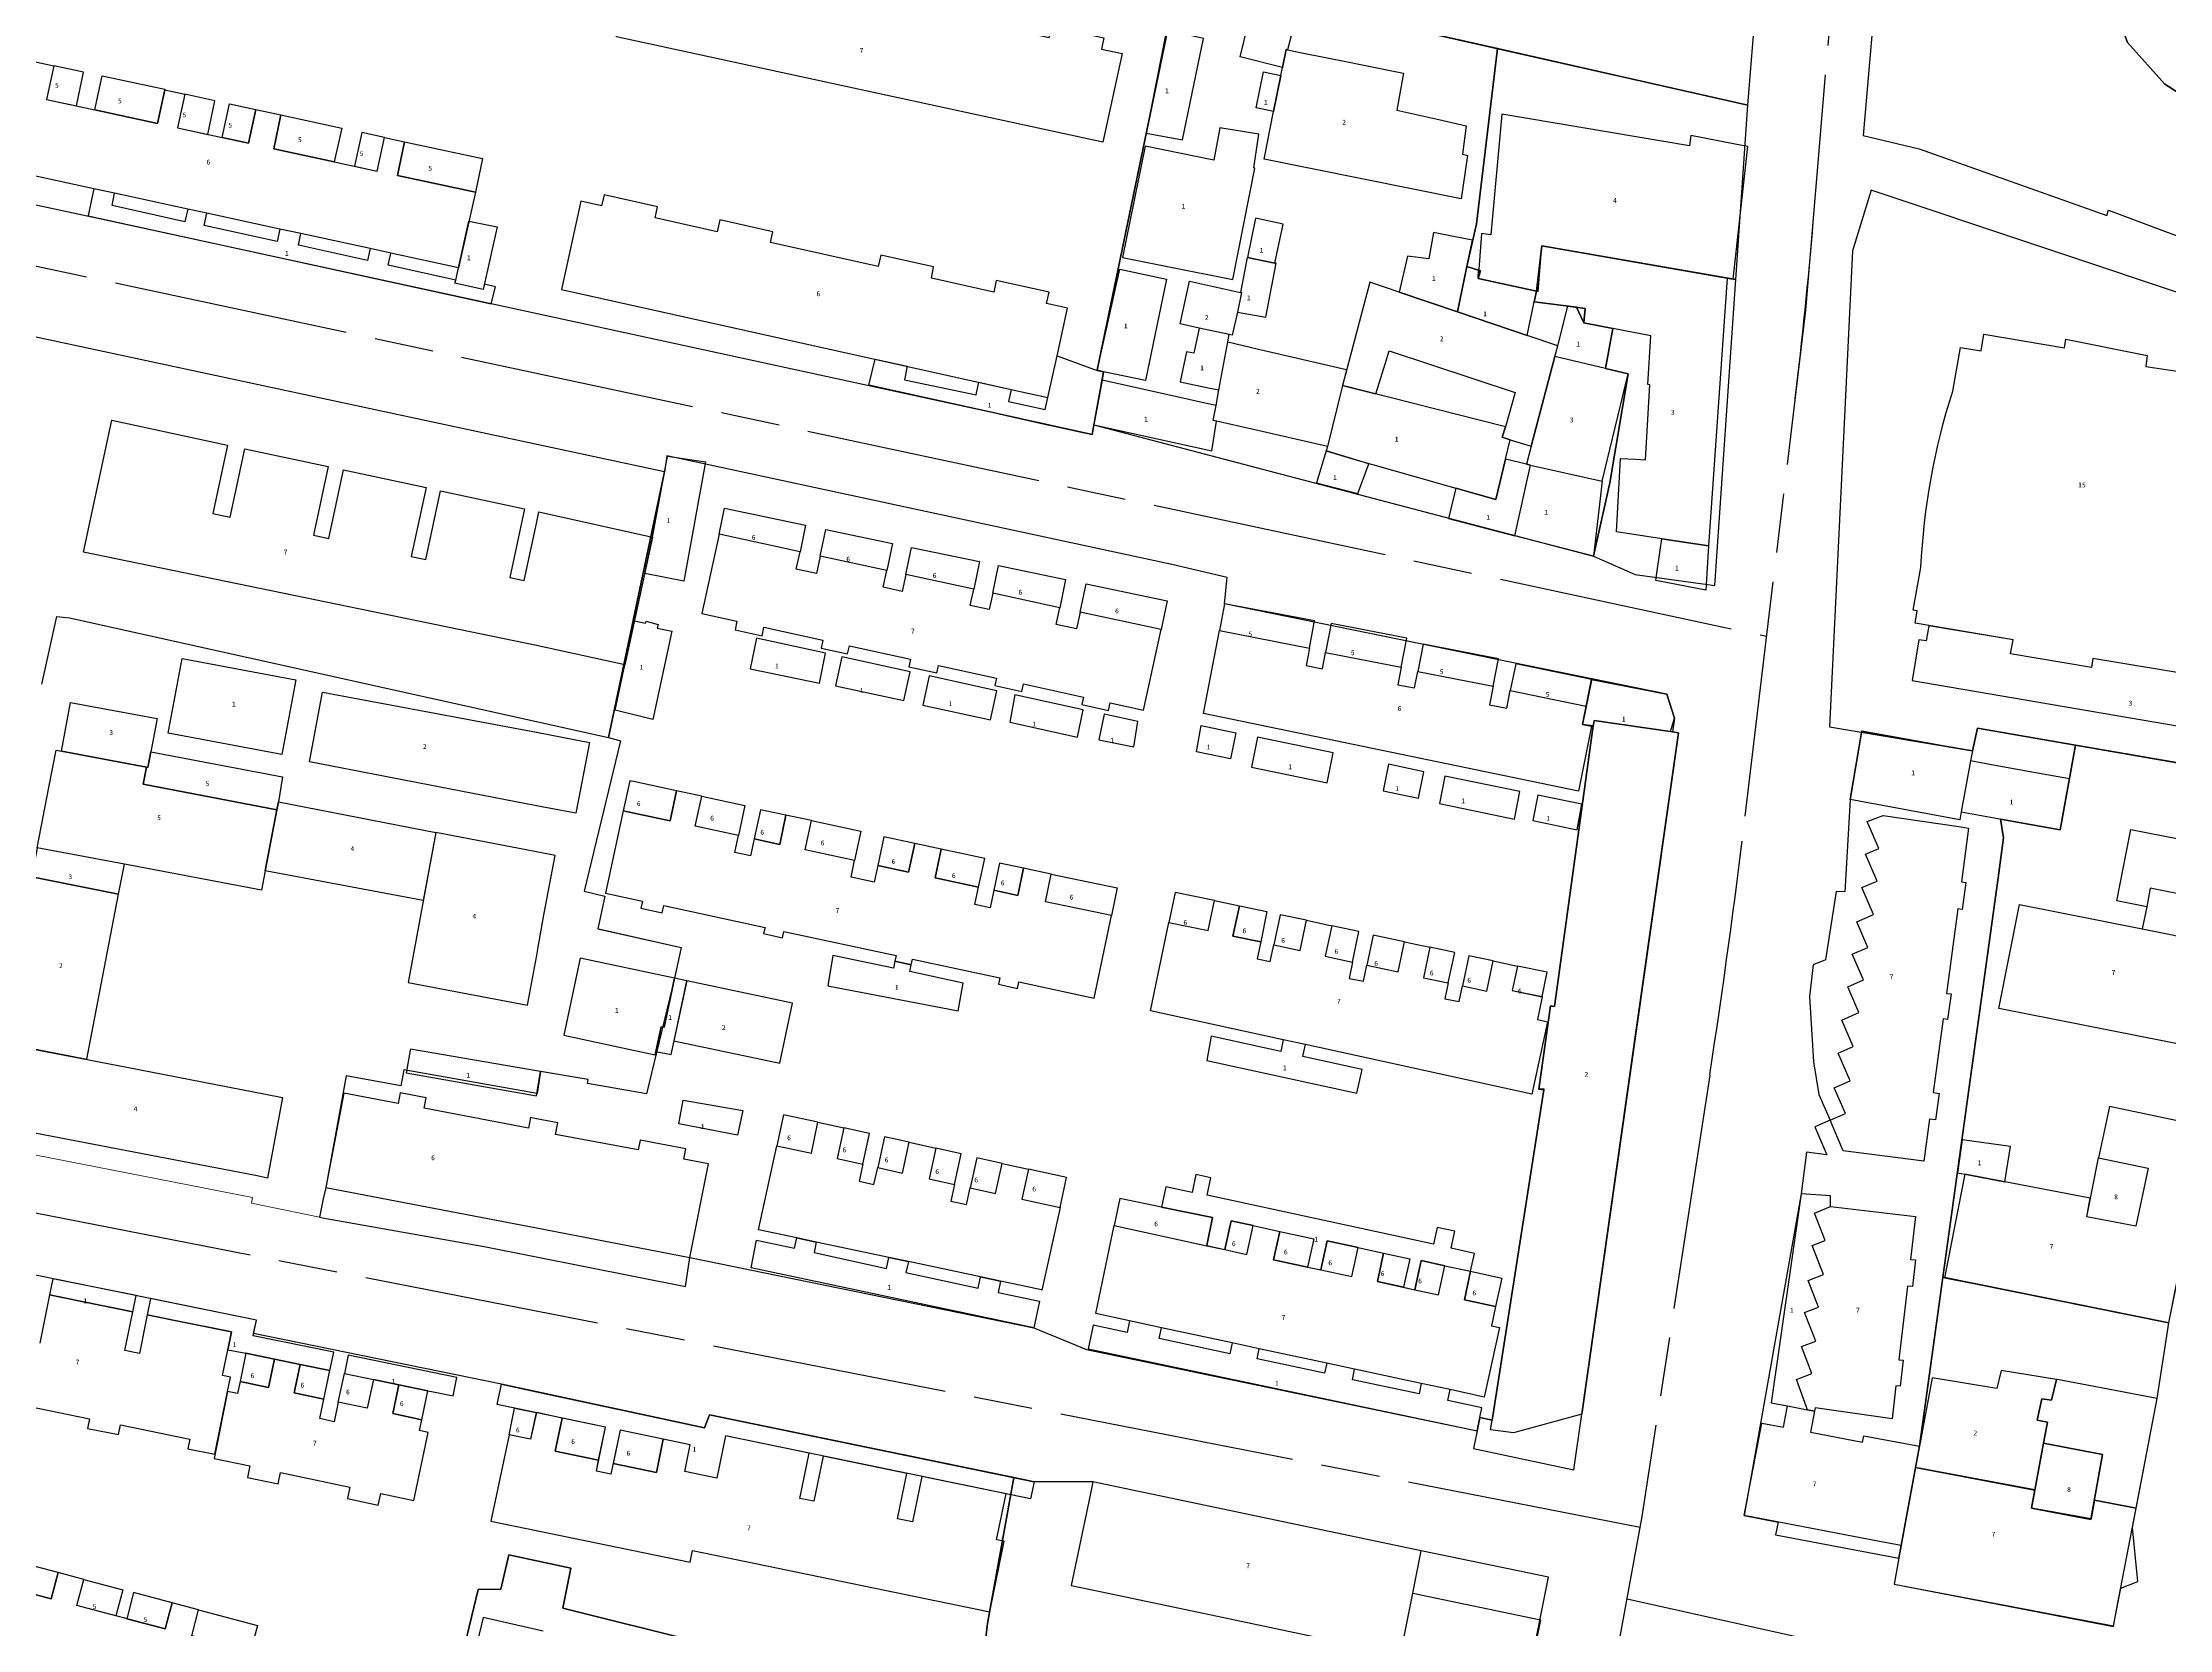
# Model space of a CAD drawing. Header units: millimetres. Extents: x 125232 to 134072, y 142885 to 152835.
# Drawn here: x 130449.8 to 130666, y 147262.3 to 147423.6 of the extents above; entities that cross this region are included whole.
import ezdxf

# ---------------------------------------------------------------- set-up
doc = ezdxf.new("R2010")
doc.units = ezdxf.units.MM
doc.linetypes.add('ACAD_ISO08W100', pattern=[36, 24, -3, 6, -3])
for name, color, linetype in [('buildings', 7, 'Continuous'), ('commerce', 10, 'Continuous'), ('commerce and residence', 32, 'Continuous'), ('green & plaza', 80, 'Continuous'), ('layers', 7, 'Continuous'), ('residence-bad', 41, 'Continuous'), ('water', 4, 'Continuous'), ('老城北中心线', 7, 'ACAD_ISO08W100')]:
    doc.layers.add(name, color=color, linetype=linetype)
doc.layers.add('government', color=221, linetype='Continuous', lineweight=0)
doc.styles.add('层数', font='', dxfattribs={"height": 2})
doc.styles.get('层数').set_extended_font_data('FangSong_GB2312')

msp = doc.modelspace()

# ---------------------------------------------------------------- linework, layer by layer
at = {"layer": 'buildings', "linetype": 'Continuous', "flags": 128}
for points in [[(130508.16, 147424.15), (130510.12, 147433.2), (130512.23, 147432.74), (130512.5, 147433.95), (130517.83, 147432.8), (130517.56, 147431.58), (130523.98, 147430.19), (130524.26, 147431.45), (130529.57, 147430.27), (130529.32, 147429.1), (130540.43, 147426.69), (130540.68, 147427.83), (130546.03, 147426.67), (130545.78, 147425.48), (130552.14, 147424.1), (130552.38, 147425.22), (130557.69, 147424.07), (130557.44, 147422.92), (130559.55, 147422.46), (130557.6, 147413.44)], [(130573.26, 147429.07), (130577.68, 147427.91), (130576.37, 147422.83), (130576.22, 147422.86), (130575.85, 147421.03), (130571.54, 147422.13)], [(130565.7, 147413.7), (130567.81, 147423.99), (130564.06, 147424.83), (130562.01, 147414.38)], [(130594.03, 147407.68), (130573.98, 147411.72), (130574.95, 147416.57), (130575.69, 147420.24), (130575.85, 147421.03), (130576.22, 147422.86), (130576.37, 147422.83), (130577.81, 147422.54), (130582.3, 147421.64), (130583.95, 147421.31), (130588.14, 147420.46), (130587.47, 147416.72), (130591.74, 147415.75), (130594.54, 147415.11), (130594.15, 147412.24), (130594.67, 147412.11)], [(130450.95, 147421.21), (130450.21, 147417.79), (130453.25, 147417.14), (130453.98, 147420.56)], [(130462.23, 147418.83), (130462.22, 147418.78), (130461.48, 147415.36), (130455.1, 147416.74), (130455.85, 147420.21)], [(130573.91, 147420.6), (130575.69, 147420.24), (130574.95, 147416.57), (130573.17, 147416.93)], [(130464.27, 147418.33), (130463.53, 147414.91), (130466.59, 147414.25), (130467.32, 147417.67)], [(130468.79, 147417.35), (130471.48, 147416.77), (130470.74, 147413.35), (130468.06, 147413.93)], [(130474.04, 147416.22), (130480.21, 147414.88), (130479.45, 147411.46), (130473.3, 147412.79)], [(130483.82, 147410.52), (130484.56, 147413.94), (130482.26, 147414.44), (130481.51, 147411.02)], [(130570.79, 147399.5), (130573.06, 147410.81), (130572.95, 147410.83), (130573.45, 147414.27), (130569.47, 147414.9), (130568.88, 147411.63), (130561.88, 147413.04), (130559.6, 147401.73), (130564.32, 147400.79)], [(130598.14, 147416.29), (130597.05, 147404.05), (130596.1, 147404.17), (130595.74, 147399.6), (130601.68, 147398.3), (130601.84, 147398.27), (130602.22, 147402.91), (130621.06, 147399.63), (130621.68, 147399.52), (130623.17, 147413), (130622.06, 147413.21), (130617.36, 147414.12), (130617.22, 147413.08)], [(130486.61, 147413.5), (130494.54, 147411.78), (130493.8, 147408.36), (130485.87, 147410.08)], [(130454.76, 147407.44), (130454.43, 147405.95), (130495.41, 147397.03), (130495.84, 147398.74), (130494.74, 147399.01), (130494.61, 147398.47), (130491.73, 147399.12), (130491.8, 147399.43), (130484.94, 147400.95), (130485.21, 147402.18), (130483.1, 147402.64), (130482.84, 147401.43), (130475.82, 147402.99), (130476.07, 147404.16), (130473.94, 147404.62), (130473.66, 147403.35), (130466.24, 147404.99), (130466.5, 147406.23), (130464.57, 147406.65), (130464.28, 147405.37), (130456.89, 147407.01), (130457.12, 147408.26), (130455.01, 147408.72)], [(130512.32, 147406.89), (130506.89, 147408.1), (130506.64, 147406.99), (130504.54, 147407.45), (130502.55, 147398.48), (130548.26, 147388.32), (130552.01, 147387.49), (130552.94, 147391.72), (130554.01, 147396.58), (130551.88, 147397.05), (130552.13, 147398.19), (130546.76, 147399.38), (130546.5, 147398.21), (130540.18, 147399.63), (130540.39, 147400.77), (130535.01, 147401.96), (130534.75, 147400.81), (130523.8, 147403.24), (130524.05, 147404.35), (130518.67, 147405.55), (130518.4, 147404.35), (130512.07, 147405.76)], [(130572.3, 147401.72), (130575.09, 147401.17), (130575.91, 147405.13), (130573.11, 147405.72)], [(130493.15, 147405.41), (130496.02, 147404.86), (130494.61, 147398.47), (130491.73, 147399.12), (130491.8, 147399.43), (130492.08, 147400.69), (130493.15, 147405.41)], [(130591.22, 147404.27), (130591.15, 147403.91), (130590.73, 147401.59), (130588.57, 147401.87), (130587.72, 147398.22), (130593.63, 147396.21), (130594.6, 147400.8), (130595.17, 147403.49), (130593.25, 147403.87)], [(130574.16, 147395.65), (130575.2, 147401.15), (130575.09, 147401.17), (130572.27, 147401.72), (130571.59, 147398.18), (130571.7, 147398.16), (130571.27, 147396.18)], [(130619.15, 147372.41), (130614.42, 147373.14), (130609.82, 147373.84), (130610.21, 147381.31), (130611.75, 147381.22), (130612.75, 147381.17), (130613.19, 147388.8), (130613, 147388.81), (130613.31, 147393.77), (130609.43, 147394.52), (130606.49, 147395.08), (130606.64, 147396.56), (130604.88, 147396.78), (130601.45, 147397.22), (130601.68, 147398.3), (130601.84, 147398.27), (130602.22, 147402.91), (130621.06, 147399.63)], [(130559.32, 147400.54), (130564.07, 147399.51), (130561.92, 147389.22), (130557.66, 147390.11), (130557, 147390.25)], [(130571.7, 147398.16), (130571.27, 147396.18), (130570.75, 147393.83), (130570.44, 147393.9), (130567.39, 147394.56), (130565.44, 147394.99), (130566.39, 147399.32), (130571.59, 147398.18)], [(130603.84, 147392.76), (130600.72, 147393.81), (130593.63, 147396.21), (130587.71, 147398.21), (130584.73, 147399.22), (130581.96, 147388.71), (130585.35, 147387.87), (130586.32, 147391.01), (130586.71, 147392.25), (130599.51, 147388.01), (130598.51, 147384.53), (130598.2, 147383.46), (130599.01, 147383.21), (130601.13, 147382.55), (130603.55, 147391.65)], [(130595.79, 147400.45), (130594.6, 147400.8), (130593.63, 147396.21), (130600.72, 147393.81), (130601.45, 147397.22), (130601.68, 147398.3), (130595.74, 147399.6)], [(130603.55, 147391.65), (130603.84, 147392.76), (130604.88, 147396.78), (130606.64, 147396.56), (130606.49, 147395.08), (130609.43, 147394.52), (130608.69, 147390.44)], [(130567.39, 147394.56), (130566.83, 147392), (130566.11, 147392.15), (130565.45, 147389.08), (130568.48, 147388.46), (130569.4, 147388.27), (130570.3, 147393.14), (130570.44, 147393.9)], [(130581.96, 147388.71), (130580.42, 147382.51), (130573.05, 147384.2), (130569.13, 147385.1), (130568.82, 147385.17), (130569.1, 147386.68), (130569.4, 147388.27), (130570.3, 147393.14), (130573.42, 147392.41), (130582.35, 147390.33)], [(130557.51, 147389.25), (130556.68, 147384.72), (130556.49, 147383.74), (130533.8, 147388.75), (130534.43, 147391.39), (130537.71, 147390.67), (130537.42, 147389.28), (130544.72, 147387.76), (130544.98, 147389.05), (130548.26, 147388.32), (130547.99, 147387.1), (130551.74, 147386.27), (130552.01, 147387.49), (130552.94, 147391.72), (130557, 147390.25), (130557.66, 147390.11)], [(130608.37, 147379), (130610.99, 147389.9), (130608.69, 147390.44), (130603.55, 147391.65), (130601.13, 147382.55), (130600.65, 147380.72), (130601.06, 147380.62)], [(130556.68, 147384.72), (130568.66, 147382.06), (130569.13, 147385.1), (130568.82, 147385.17), (130569.1, 147386.68), (130568.13, 147386.89), (130565.11, 147387.56), (130557.51, 147389.25)], [(130556.68, 147384.72), (130568.66, 147382.06), (130569.13, 147385.1), (130568.82, 147385.17), (130569.1, 147386.68), (130568.13, 147386.89), (130565.11, 147387.56), (130557.51, 147389.25)], [(130581.96, 147388.71), (130580.42, 147382.51), (130580.29, 147382.06), (130582.97, 147381.26), (130589.3, 147379.45), (130593.48, 147378.28), (130597.54, 147377.14), (130598.53, 147381.23), (130599.01, 147383.21), (130598.2, 147383.46), (130598.51, 147384.53)], [(130678.21, 147388.51), (130670.96, 147389.58), (130670.75, 147388.14), (130673.81, 147387.6), (130669.05, 147359.16), (130658.25, 147360.98), (130658.09, 147360.06), (130649.88, 147361.44), (130650.12, 147362.87), (130641.55, 147364.3), (130641.3, 147362.75), (130640.54, 147362.87), (130639.87, 147358.73), (130672.16, 147353.19)], [(130453.95, 147371.78), (130456.83, 147385.19), (130468.6, 147382.66), (130467.1, 147375.7), (130468.86, 147375.33), (130470.35, 147382.29), (130478.84, 147380.47), (130477.34, 147373.49), (130478.9, 147373.16), (130480.39, 147380.14), (130488.79, 147378.34), (130487.29, 147371.34), (130488.76, 147371.03), (130490.26, 147378.02), (130498.81, 147376.18), (130497.32, 147369.21), (130498.76, 147368.9), (130500, 147374.7), (130500.25, 147375.88), (130511.81, 147373.29), (130509, 147360.31), (130500, 147362.28), (130453.95, 147371.78)], [(130584.62, 147380.77), (130582.97, 147381.26), (130580.29, 147382.06), (130579.3, 147378.83), (130583.53, 147377.75)], [(130511.81, 147373.29), (130513.32, 147381.55), (130517.21, 147380.95), (130514.99, 147368.82), (130511.02, 147369.61)], [(130599.47, 147373.44), (130601.06, 147380.62), (130600.65, 147380.72), (130598.53, 147381.23), (130597.54, 147377.14), (130593.48, 147378.28), (130592.73, 147375.18)], [(130599.47, 147373.44), (130601.06, 147380.62), (130608.37, 147379), (130607.47, 147371.36)], [(130518.57, 147373.6), (130519.13, 147376.25), (130527.38, 147374.52), (130526.81, 147371.82)], [(130516.83, 147365.53), (130520.39, 147364.75), (130520.2, 147363.88), (130522.95, 147363.27), (130523.13, 147364.15), (130529.13, 147362.84), (130528.95, 147362.03), (130531.65, 147361.44), (130531.83, 147362.25), (130538.03, 147360.89), (130537.87, 147360.13), (130540.71, 147359.51), (130540.87, 147360.27), (130546.77, 147358.98), (130546.6, 147358.22), (130549.34, 147357.62), (130549.51, 147358.38), (130555.62, 147357.04), (130555.46, 147356.29), (130558.17, 147355.69), (130558.34, 147356.45), (130561.74, 147355.71), (130563.51, 147363.91), (130555.28, 147365.69), (130554.9, 147363.98), (130552.84, 147364.43), (130553.21, 147366.13), (130546.4, 147367.6), (130546.04, 147365.93), (130544.1, 147366.35), (130544.46, 147368.02), (130537.57, 147369.5), (130537.19, 147367.78), (130535.26, 147368.2), (130535.63, 147369.92), (130528.87, 147371.38), (130528.49, 147369.62), (130526.43, 147370.06), (130526.81, 147371.82), (130518.57, 147373.6)], [(130528.87, 147371.38), (130529.44, 147374.09), (130536.2, 147372.67), (130535.63, 147369.92)], [(130619.15, 147372.41), (130618.89, 147367.91), (130613.82, 147368.88), (130613.86, 147369.18), (130614.26, 147371.97), (130614.42, 147373.14)], [(130537.57, 147369.5), (130538.14, 147372.26), (130545.05, 147370.81), (130544.46, 147368.02)], [(130546.4, 147367.6), (130546.99, 147370.41), (130553.81, 147368.98), (130553.21, 147366.13)], [(130555.28, 147365.69), (130555.88, 147368.54), (130564.12, 147366.82), (130563.51, 147363.91)], [(130508, 147355.7), (130509, 147360.31), (130509.98, 147364.79), (130511.1, 147364.55), (130511.15, 147364.75), (130512.38, 147364.43), (130512.3, 147364.06), (130513.79, 147363.76), (130511.84, 147354.75)], [(130569.46, 147363.8), (130578.6, 147362.03), (130579.12, 147364.79), (130569.95, 147366.52)], [(130580.24, 147361.58), (130587.93, 147360.08), (130588.5, 147363.02), (130580.81, 147364.51)], [(130522.38, 147363.03), (130521.75, 147359.93), (130528.8, 147358.45), (130529.4, 147361.5)], [(130605.95, 147347.47), (130567.82, 147355.39), (130569.46, 147363.8), (130578.6, 147362.03), (130578.25, 147360.25), (130579.92, 147359.92), (130580.24, 147361.58), (130587.93, 147360.08), (130587.59, 147358.3), (130589.28, 147357.97), (130589.6, 147359.64), (130597.26, 147358.16), (130596.9, 147356.27), (130598.66, 147355.93), (130599.01, 147357.7), (130606.72, 147356.11), (130606.34, 147354.26), (130607.27, 147354.08)], [(130589.6, 147359.64), (130597.26, 147358.16), (130597.8, 147360.93), (130590.14, 147362.41)], [(130463.99, 147360.95), (130475.55, 147358.79), (130474.13, 147351.21), (130462.57, 147353.37), (130463.99, 147360.95)], [(130538, 147359.62), (130531.05, 147361.14), (130530.41, 147358.2), (130537.36, 147356.68)], [(130599.01, 147357.7), (130606.72, 147356.11), (130607.27, 147358.84), (130599.57, 147360.43)], [(130539.29, 147356.22), (130546.18, 147354.74), (130546.82, 147357.69), (130539.94, 147359.2)], [(130607.27, 147358.84), (130614.93, 147357.35), (130615.71, 147354.89), (130615.5, 147353.5), (130607.53, 147354.65), (130607.45, 147354.05), (130607.27, 147354.08), (130606.34, 147354.26), (130606.72, 147356.11)], [(130451.72, 147351.55), (130452.64, 147356.5), (130461.45, 147354.85), (130460.81, 147351.47), (130460.52, 147349.89), (130460.36, 147349.92)], [(130500, 147346), (130476.93, 147350.47), (130478.25, 147357.53), (130500, 147353.46), (130505.4, 147352.44), (130504.03, 147345.24), (130500, 147346)], [(130548.66, 147357.26), (130548.13, 147354.49), (130555.01, 147352.97), (130555.59, 147355.76)], [(130557.74, 147355.31), (130557.17, 147352.68), (130560.74, 147351.99), (130561.14, 147354.56)], [(130567.11, 147351.48), (130567.59, 147354.16), (130571.12, 147353.42), (130570.57, 147350.76)], [(130607.53, 147354.65), (130615.5, 147353.5), (130616.1, 147353.41), (130606.28, 147284.13), (130599.33, 147282.24), (130597.01, 147282.56), (130597.17, 147283.54), (130599.41, 147297.8), (130600.36, 147303.86), (130600.7, 147306.02), (130602.45, 147317.17), (130601.91, 147317.2), (130603.11, 147325.63), (130603.52, 147325.6), (130607.45, 147354.05)], [(130449.25, 147341.73), (130450.43, 147347.86), (130451.17, 147351.66), (130451.72, 147351.55), (130460.36, 147349.92), (130460.03, 147348.2), (130473.62, 147345.58), (130472.44, 147339.37), (130472.07, 147337.41), (130458.12, 147340.05), (130449.25, 147341.73)], [(130581.02, 147351.38), (130573.32, 147352.97), (130572.69, 147349.92), (130580.38, 147348.33)], [(130633.55, 147346.62), (130634.74, 147353.62), (130645.99, 147351.57), (130645.8, 147350.55), (130644.86, 147345.37), (130644.72, 147344.58)], [(130460.81, 147351.47), (130474.21, 147348.92), (130473.78, 147346.41), (130473.63, 147345.58), (130460.03, 147348.2), (130460.36, 147349.92), (130460.52, 147349.89)], [(130590.24, 147349.45), (130586.64, 147350.21), (130586.08, 147347.52), (130589.68, 147346.77)], [(130655.86, 147348.72), (130652.62, 147349.31), (130648.31, 147350.09), (130645.8, 147350.55), (130644.86, 147345.37), (130654.91, 147343.54)], [(130507.04, 147337.11), (130510.78, 147336.31), (130510.63, 147335.59), (130512.79, 147335.12), (130512.95, 147335.84), (130523.25, 147333.63), (130523.11, 147333), (130525.03, 147332.58), (130525.17, 147333.21), (130536.58, 147330.76), (130536.46, 147330.18), (130538.12, 147329.83), (130538.24, 147330.4), (130547.12, 147328.49), (130546.98, 147327.85), (130548.93, 147327.43), (130549.06, 147328.08), (130556.71, 147326.43), (130558.46, 147334.84), (130551.77, 147336.23), (130552.35, 147339.05), (130549.53, 147339.64), (130548.96, 147336.88), (130546.51, 147337.4), (130546.13, 147335.63), (130544.58, 147335.97), (130544.96, 147337.73), (130540.54, 147338.68), (130541.16, 147341.58), (130538.47, 147342.15), (130537.85, 147339.26), (130534.72, 147339.93), (130534.36, 147338.22), (130531.99, 147338.73), (130532.35, 147340.44), (130527.34, 147341.51), (130527.97, 147344.48), (130525.38, 147345.03), (130524.74, 147342.07), (130522.14, 147342.62), (130521.78, 147340.92), (130520.18, 147341.26), (130520.55, 147342.97), (130516.16, 147343.91), (130516.81, 147346.97), (130514.25, 147347.52), (130513.59, 147344.46), (130508.83, 147345.48)], [(130508.83, 147345.48), (130513.59, 147344.46), (130514.25, 147347.52), (130510.05, 147348.42), (130509.49, 147348.54)], [(130592.36, 147349.01), (130591.81, 147346.23), (130599.45, 147344.63), (130599.97, 147347.44)], [(130473.78, 147346.41), (130489.78, 147343.27), (130488.49, 147336.37), (130472.44, 147339.37), (130473.63, 147345.58), (130473.78, 147346.41)], [(130520.55, 147342.97), (130516.16, 147343.91), (130516.81, 147346.97), (130521.2, 147346.03)], [(130522.14, 147342.62), (130524.74, 147342.07), (130525.38, 147345.03), (130522.78, 147345.59)], [(130601.8, 147347.06), (130601.29, 147344.5), (130605.8, 147343.56), (130606.28, 147346.14)], [(130486.98, 147328.02), (130499.1, 147325.74), (130500, 147330.62), (130500.18, 147331.62), (130500.81, 147335.07), (130501.9, 147340.94), (130500, 147341.31), (130489.79, 147343.28), (130489.78, 147343.27), (130486.98, 147328.02)], [(130532.35, 147340.44), (130527.34, 147341.51), (130527.97, 147344.48), (130532.99, 147343.4)], [(130644.5, 147335.52), (130643.35, 147326.92), (130643.82, 147326.86), (130643.47, 147324.27), (130643.01, 147324.34), (130642, 147316.84), (130642.6, 147316.76), (130642.23, 147314.07), (130641.64, 147314.15), (130641.07, 147309.88), (130632.87, 147310.91), (130631.52, 147314.02), (130633.08, 147314.7), (130631.94, 147317.32), (130633.55, 147318.02), (130632.33, 147320.85), (130633.87, 147321.52), (130632.71, 147324.21), (130634.46, 147324.97), (130633.32, 147327.59), (130634.92, 147328.29), (130633.78, 147330.92), (130635.36, 147331.6), (130634.23, 147334.21), (130635.94, 147334.95), (130634.76, 147337.67), (130636.3, 147338.34), (130635.12, 147341.07), (130636.49, 147341.66), (130635.31, 147344.39), (130636.92, 147344.99), (130644.61, 147343.87), (130645.6, 147343.72), (130644.87, 147338.27), (130645.33, 147338.21), (130644.96, 147335.46)], [(130662.11, 147343.59), (130675.26, 147341.02), (130673.14, 147330.09), (130673.54, 147329.98), (130673.79, 147324.8), (130672.18, 147324.62), (130671.32, 147320.9), (130648.67, 147325.4), (130650.77, 147335.96), (130663.26, 147333.47), (130669.81, 147332.17), (130670.63, 147336.31), (130664.08, 147337.61), (130663.71, 147335.72), (130660.67, 147336.32)], [(130449.26, 147341.72), (130448.72, 147338.76), (130457.53, 147337.02), (130458.12, 147340.05), (130449.26, 147341.72)], [(130534.72, 147339.93), (130537.85, 147339.26), (130538.47, 147342.15), (130535.34, 147342.82)], [(130540.54, 147338.68), (130544.96, 147337.73), (130545.58, 147340.63), (130541.16, 147341.58)], [(130454.29, 147320.22), (130457.53, 147337.02), (130448.72, 147338.76), (130445.41, 147321.97)], [(130546.51, 147337.4), (130548.96, 147336.88), (130549.53, 147339.64), (130547.08, 147340.15)], [(130558.46, 147334.84), (130551.77, 147336.23), (130552.35, 147339.05), (130559.04, 147337.66)], [(130564.31, 147334.13), (130568.29, 147333.3), (130568.93, 147336.36), (130564.96, 147337.19)], [(130669.81, 147332.17), (130670.63, 147336.31), (130664.08, 147337.61), (130663.71, 147335.72), (130663.26, 147333.47)], [(130601.21, 147316.68), (130578.19, 147321.71), (130575.94, 147322.21), (130562.45, 147325.15), (130564.31, 147334.13), (130568.29, 147333.3), (130568.93, 147336.36), (130571.47, 147335.82), (130570.82, 147332.75), (130573.64, 147332.16), (130573.28, 147330.45), (130574.61, 147330.17), (130574.97, 147331.85), (130577.64, 147331.28), (130578.28, 147334.35), (130580.86, 147333.8), (130580.2, 147330.69), (130582.97, 147330.11), (130582.62, 147328.45), (130584.08, 147328.15), (130584.42, 147329.78), (130587.61, 147329.1), (130588.25, 147332.16), (130590.83, 147331.61), (130590.18, 147328.51), (130592.71, 147327.98), (130592.37, 147326.38), (130593.81, 147326.08), (130594.14, 147327.68), (130596.62, 147327.16), (130597.26, 147330.22), (130599.74, 147329.7), (130599.22, 147327.21), (130602.27, 147326.57), (130601.78, 147324.25), (130602.78, 147324.04)], [(130573.64, 147332.16), (130570.82, 147332.75), (130571.47, 147335.82), (130574.28, 147335.23)], [(130574.97, 147331.85), (130577.64, 147331.28), (130578.28, 147334.35), (130575.61, 147334.91)], [(130580.86, 147333.8), (130580.2, 147330.69), (130582.97, 147330.11), (130583.62, 147333.22)], [(130584.42, 147329.78), (130587.61, 147329.1), (130588.25, 147332.16), (130585.06, 147332.83)], [(130514.04, 147328.47), (130504.46, 147330.5), (130502.8, 147322.66), (130507.35, 147321.7), (130512.07, 147320.69), (130512.14, 147321.03), (130512.69, 147323.53), (130512.98, 147323.48)], [(130536.46, 147330.18), (130536.31, 147329.49), (130530.13, 147330.77), (130529.63, 147327.69), (130542.88, 147325.14), (130543.38, 147327.97), (130537.97, 147329.13), (130538.12, 147329.83)], [(130590.83, 147331.61), (130590.18, 147328.51), (130592.71, 147327.98), (130593.36, 147331.08)], [(130594.14, 147327.68), (130596.62, 147327.16), (130597.26, 147330.22), (130594.79, 147330.74)], [(130515.29, 147328.2), (130514.04, 147328.47), (130512.98, 147323.48), (130512.69, 147323.53), (130512.14, 147321.03), (130513.72, 147320.7), (130514, 147322.1)], [(130524.75, 147319.82), (130526.05, 147325.92), (130515.29, 147328.2), (130513.99, 147322.1), (130524.74, 147319.82)], [(130599.74, 147329.7), (130599.22, 147327.21), (130602.26, 147326.6), (130602.76, 147329.09)], [(130446.41, 147321.73), (130458.37, 147319.41), (130473.87, 147316.41), (130474.19, 147316.35), (130472.66, 147308.15), (130471.61, 147308.36), (130444.93, 147313.48), (130444.5, 147313.65), (130444.21, 147313.83), (130444.02, 147314.14), (130443.93, 147314.48), (130443.96, 147314.93), (130444.58, 147318.43), (130445.74, 147318.24), (130446.41, 147321.73)], [(130486.75, 147318.86), (130500, 147316.5), (130500.44, 147318.98), (130500, 147319.05), (130487.2, 147321.26), (130487.17, 147321.12), (130486.75, 147318.86)], [(130583.41, 147316.78), (130583.95, 147319.2), (130577.93, 147320.52), (130578.19, 147321.71), (130575.94, 147322.21), (130575.68, 147321.01), (130568.59, 147322.56), (130568.16, 147320.11)], [(130478.61, 147307.18), (130500, 147303.1), (130515.62, 147300.07), (130517.51, 147309.6), (130515, 147310.08), (130515.2, 147311.13), (130510.54, 147312.01), (130510.36, 147311.02), (130501.96, 147312.59), (130502.17, 147313.77), (130500, 147314.18), (130499.41, 147314.3), (130499.2, 147313.23), (130488.59, 147315.25), (130488.79, 147316.31), (130486.16, 147316.82), (130485.95, 147315.73), (130480.44, 147316.77), (130478.61, 147307.18)], [(130514.49, 147313.67), (130514.92, 147316.08), (130520.98, 147315.03), (130520.44, 147312.51)], [(130645.21, 147308.53), (130643.16, 147298.02), (130646.31, 147297.39), (130665.97, 147293.44), (130666.72, 147297.08), (130668.08, 147297.55), (130668.23, 147302.3), (130667.82, 147302.38), (130669.88, 147313.31), (130659.92, 147315.42), (130658.82, 147310.22), (130663.85, 147309.16), (130662.59, 147303.26), (130657.61, 147304.22), (130657.98, 147306.1), (130649.3, 147307.75)], [(130551.36, 147296.77), (130547.18, 147297.66), (130545.17, 147298.09), (130537.83, 147299.65), (130535.82, 147300.08), (130528.46, 147301.64), (130526.47, 147302.06), (130522.59, 147302.89), (130524.45, 147311.44), (130527.97, 147310.69), (130528.63, 147313.82), (130531.26, 147313.26), (130530.57, 147310.12), (130533.19, 147309.55), (130532.81, 147307.82), (130534.32, 147307.49), (130534.7, 147309.21), (130537.23, 147308.66), (130537.91, 147311.78), (130540.61, 147311.19), (130539.92, 147308.07), (130542.51, 147307.5), (130542.14, 147305.81), (130543.74, 147305.47), (130544.11, 147307.15), (130546.69, 147306.58), (130547.36, 147309.64), (130550.02, 147309.06), (130549.35, 147306), (130553.24, 147305.15), (130551.4, 147296.76)], [(130524.45, 147311.44), (130527.97, 147310.69), (130528.63, 147313.82), (130525.13, 147314.56)], [(130531.26, 147313.26), (130530.57, 147310.12), (130533.19, 147309.55), (130533.87, 147312.69)], [(130534.7, 147309.21), (130537.23, 147308.66), (130537.91, 147311.78), (130535.38, 147312.33)], [(130540.61, 147311.19), (130539.92, 147308.07), (130542.51, 147307.5), (130543.2, 147310.62)], [(130644.48, 147308.67), (130645.21, 147308.53), (130649.3, 147307.75), (130649.86, 147311.37), (130644.94, 147312.05)], [(130544.11, 147307.15), (130546.69, 147306.58), (130547.36, 147309.64), (130544.78, 147310.21)], [(130550.02, 147309.06), (130549.35, 147306), (130553.24, 147305.15), (130553.91, 147308.21)], [(130563.98, 147307.26), (130563.56, 147305.2), (130568.74, 147304.15), (130568.16, 147301.3), (130570, 147300.87), (130570.63, 147303.8), (130572.87, 147303.32), (130575.57, 147302.73), (130579.03, 147301.98), (130578.41, 147299.1), (130579.76, 147298.81), (130580.4, 147301.76), (130583.56, 147301.08), (130586.14, 147300.52), (130588.79, 147299.95), (130588.15, 147297.06), (130589.3, 147296.8), (130589.94, 147299.76), (130592.36, 147299.23), (130594.98, 147298.67), (130595.38, 147300.49), (130593.01, 147301.01), (130593.38, 147302.74), (130591.58, 147303.13), (130591.21, 147301.42), (130568.2, 147306.41), (130568.58, 147308.17), (130567.05, 147308.51), (130566.66, 147306.69)], [(130658.82, 147310.22), (130663.85, 147309.16), (130662.59, 147303.26), (130657.61, 147304.22)], [(130625.53, 147285.3), (130627.21, 147284.98), (130629.24, 147284.59), (130628.11, 147287.68), (130629.68, 147288.29), (130628.62, 147291.02), (130630.06, 147291.58), (130628.93, 147294.49), (130630.36, 147295.04), (130629.31, 147297.74), (130630.85, 147298.33), (130629.7, 147301.29), (130631.03, 147301.81), (130629.94, 147304.59), (130631.55, 147305.26), (130631.56, 147306.35), (130628.57, 147306.53)], [(130568.16, 147301.27), (130568.16, 147301.3), (130568.74, 147304.15), (130563.56, 147305.2), (130559.31, 147306.06), (130558.75, 147303.31)], [(130637.83, 147283.67), (130630, 147284.8), (130629.95, 147284.46), (130629.24, 147284.59), (130628.11, 147287.68), (130629.68, 147288.29), (130628.62, 147291.02), (130630.06, 147291.58), (130628.93, 147294.49), (130630.36, 147295.04), (130629.31, 147297.74), (130630.85, 147298.33), (130629.7, 147301.29), (130631.03, 147301.81), (130629.94, 147304.59), (130631.55, 147305.26), (130640.2, 147304.25), (130639.69, 147299.88), (130640.2, 147299.82), (130639.89, 147297.11), (130639.38, 147297.17), (130638.52, 147289.68), (130638.95, 147289.63), (130638.65, 147286.99), (130638.22, 147287.04)], [(130551.16, 147295.64), (130550.58, 147292.91), (130521.83, 147299.01), (130522.38, 147301.83), (130526.26, 147301.01), (130526.47, 147302.06), (130528.46, 147301.64), (130528.23, 147300.57), (130535.59, 147298.97), (130535.82, 147300.08), (130537.83, 147299.65), (130537.58, 147298.55), (130544.92, 147296.94), (130545.17, 147298.09), (130547.18, 147297.66), (130546.94, 147296.53)], [(130596.37, 147285.89), (130592.91, 147286.64), (130589.96, 147287.27), (130583.19, 147288.72), (130580.36, 147289.33), (130573.49, 147290.8), (130570.73, 147291.39), (130563.56, 147292.93), (130560.3, 147293.63), (130556.87, 147294.37), (130558.75, 147303.31), (130568.16, 147301.27), (130570, 147300.87), (130572.24, 147300.39), (130572.87, 147303.32), (130575.57, 147302.73), (130574.95, 147299.85), (130578.41, 147299.1), (130579.76, 147298.81), (130582.92, 147298.13), (130583.56, 147301.08), (130586.14, 147300.52), (130585.52, 147297.62), (130589.3, 147296.8), (130591.73, 147296.28), (130592.36, 147299.23), (130594.98, 147298.67), (130594.35, 147295.77), (130597.51, 147295.09), (130597.09, 147293.12), (130597.91, 147292.94)], [(130572.24, 147300.39), (130572.87, 147303.32), (130570.63, 147303.8), (130570, 147300.87)], [(130574.95, 147299.85), (130575.57, 147302.73), (130579.03, 147301.98), (130578.41, 147299.1)], [(130582.92, 147298.13), (130583.56, 147301.08), (130580.4, 147301.76), (130579.76, 147298.81)], [(130585.52, 147297.62), (130586.14, 147300.52), (130588.79, 147299.95), (130588.15, 147297.06)], [(130591.73, 147296.28), (130592.36, 147299.23), (130589.94, 147299.76), (130589.3, 147296.8)], [(130450.52, 147296.27), (130458.98, 147294.54), (130459.32, 147296.2), (130450.86, 147297.92)], [(130594.35, 147295.77), (130594.98, 147298.67), (130598.14, 147297.98), (130597.51, 147295.09)], [(130460.78, 147295.9), (130460.45, 147294.24), (130469.01, 147292.5), (130468.64, 147290.7), (130470.47, 147290.33), (130473.38, 147289.73), (130476, 147289.2), (130479.02, 147288.58), (130479.4, 147290.46), (130471.22, 147292.12), (130471.54, 147293.7)], [(130560.06, 147292.46), (130556.62, 147293.19), (130556.11, 147290.79), (130595.64, 147282.45), (130595.93, 147283.81), (130596.13, 147284.78), (130592.67, 147285.52), (130592.91, 147286.64), (130589.96, 147287.27), (130589.74, 147286.2), (130582.97, 147287.64), (130583.19, 147288.72), (130580.36, 147289.33), (130580.14, 147288.31), (130573.27, 147289.78), (130573.49, 147290.8), (130570.73, 147291.39), (130570.49, 147290.29), (130563.32, 147291.83), (130563.56, 147292.93), (130560.3, 147293.63)], [(130467.25, 147279.65), (130470.87, 147278.89), (130470.62, 147277.72), (130473.75, 147277.05), (130474, 147278.23), (130481.05, 147276.74), (130480.8, 147275.57), (130483.93, 147274.91), (130484.18, 147276.08), (130487.56, 147275.37), (130489.02, 147282.28), (130488.12, 147282.47), (130488.35, 147283.58), (130485.4, 147284.21), (130486.01, 147287.14), (130483.43, 147287.67), (130482.81, 147284.75), (130479.87, 147285.37), (130479.46, 147283.38), (130477.99, 147283.69), (130478.41, 147285.68), (130475.39, 147286.32), (130476, 147289.2), (130473.38, 147289.73), (130472.78, 147286.87), (130469.88, 147287.48), (130469.61, 147286.23), (130468.61, 147286.44)], [(130469.88, 147287.48), (130472.78, 147286.87), (130473.38, 147289.73), (130470.47, 147290.33)], [(130475.39, 147286.32), (130478.41, 147285.68), (130479.02, 147288.58), (130476, 147289.2)], [(130480.87, 147290.15), (130480.49, 147288.27), (130483.43, 147287.67), (130486.01, 147287.14), (130488.98, 147286.53), (130489.88, 147286.35), (130491.54, 147286.01), (130491.93, 147287.89)], [(130479.87, 147285.37), (130480.49, 147288.27), (130483.43, 147287.67), (130482.81, 147284.75)], [(130485.4, 147284.21), (130488.35, 147283.58), (130488.98, 147286.53), (130486.01, 147287.14)], [(130507.03, 147282.83), (130496.03, 147285.14), (130496.46, 147287.19), (130500, 147286.42), (130517.08, 147282.77), (130517.59, 147284.08), (130550.61, 147277.28), (130550.25, 147275.53), (130519.22, 147281.93), (130518.34, 147277.65), (130515.08, 147278.33), (130515.63, 147281.02), (130508.51, 147282.52), (130507.58, 147278.04), (130506.1, 147278.35), (130507.03, 147282.83)], [(130640.22, 147278.71), (130638.76, 147270.79), (130638.53, 147269.52), (130638.04, 147266.88), (130660.34, 147262.64), (130661.09, 147266.47), (130662.82, 147267.14), (130662.28, 147272.62), (130664.79, 147285.74), (130664.4, 147285.82), (130658.36, 147286.96), (130654.6, 147287.66), (130654.55, 147287.67), (130654.02, 147285.57), (130653.04, 147285.72), (130652.56, 147283.52), (130653.63, 147283.34), (130653.23, 147281.2), (130659.23, 147280.06), (130658.04, 147273.45), (130652.01, 147274.6), (130652.35, 147276.43)], [(130641.91, 147287.85), (130640.62, 147280.88), (130640.22, 147278.71), (130652.35, 147276.43), (130653.23, 147281.2), (130653.63, 147283.34), (130652.56, 147283.52), (130653.04, 147285.72), (130654.02, 147285.57), (130654.55, 147287.67), (130648.92, 147288.6), (130648.49, 147286.75)], [(130497.79, 147284.77), (130499.99, 147284.31), (130499.41, 147281.6), (130497.23, 147282.06)], [(130638.76, 147270.79), (130636.38, 147271.24), (130622.8, 147273.83), (130624.6, 147283.23), (130626.8, 147282.81), (130627.21, 147284.98), (130629.24, 147284.59), (130629.95, 147284.46), (130629.54, 147282.3), (130634.82, 147281.29), (130634.95, 147281.96), (130640.62, 147280.88), (130640.22, 147278.71)], [(130495.38, 147273.28), (130515.64, 147269.11), (130515.89, 147270.28), (130546.09, 147264.04), (130547.57, 147271.22), (130546.79, 147271.38), (130547.76, 147276.04), (130539.18, 147277.81), (130538.23, 147273.2), (130536.72, 147273.51), (130537.67, 147278.12), (130529.15, 147279.88), (130528.2, 147275.29), (130526.8, 147275.58), (130527.75, 147280.17), (130519.22, 147281.93), (130518.34, 147277.65), (130515.08, 147278.33), (130515.63, 147281.02), (130512.91, 147281.59), (130512.22, 147278.23), (130507.81, 147279.14), (130507.58, 147278.04), (130506.1, 147278.35), (130506.33, 147279.47), (130501.93, 147280.37), (130502.63, 147283.75), (130500, 147284.31), (130499.41, 147281.6), (130497.23, 147282.06), (130495.38, 147273.28)], [(130502.63, 147283.75), (130501.93, 147280.37), (130506.33, 147279.47), (130507.03, 147282.83)], [(130507.81, 147279.14), (130512.22, 147278.23), (130512.91, 147281.59), (130508.51, 147282.52)], [(130653.23, 147281.2), (130652.35, 147276.43), (130652.01, 147274.6), (130658.04, 147273.45), (130659.23, 147280.06)], [(130589.95, 147270.25), (130556.59, 147277.27), (130556.3, 147275.9), (130554.37, 147266.73), (130557.31, 147266.11), (130567.96, 147263.87), (130587.84, 147259.69), (130589.09, 147265.96)], [(130445.74, 147266.7), (130450.69, 147265.38), (130451.4, 147268.04), (130446.45, 147269.35)], [(130453.28, 147264.7), (130453.99, 147267.35), (130457.97, 147266.3), (130457.26, 147263.64)], [(130462.27, 147262.31), (130462.98, 147264.97), (130459.06, 147266.01), (130458.36, 147263.35)], [(130593.82, 147222.3), (130571.14, 147226.93), (130573.52, 147238.58), (130583.19, 147236.41), (130589.09, 147265.96), (130602.09, 147263.25), (130599.44, 147250), (130593.82, 147222.3)], [(130464.97, 147261.6), (130465.67, 147264.25), (130471.64, 147262.67), (130470.93, 147260.01)]]:
    msp.add_lwpolyline(points, close=True, dxfattribs=at)
for points in [[(130448.9, 147421.66), (130450.95, 147421.21), (130450.21, 147417.79), (130455.1, 147416.74), (130461.48, 147415.36), (130462.22, 147418.78), (130464.27, 147418.33), (130463.53, 147414.91), (130468.06, 147413.93), (130470.74, 147413.35), (130471.48, 147416.77), (130474.04, 147416.22), (130473.3, 147412.79), (130479.45, 147411.46), (130483.82, 147410.52), (130484.56, 147413.94), (130486.61, 147413.5), (130485.87, 147410.08), (130493.8, 147408.36), (130492.08, 147400.69), (130485.21, 147402.18), (130483.1, 147402.64), (130476.07, 147404.16), (130473.94, 147404.62), (130466.5, 147406.23), (130464.57, 147406.65), (130457.12, 147408.26), (130455.01, 147408.72), (130439.11, 147412.16)], [(130447.52, 147285.12), (130454.58, 147283.68), (130454.38, 147282.7), (130457.51, 147282.07), (130457.71, 147283.05), (130464.77, 147281.61), (130464.57, 147280.63), (130467.31, 147280.07), (130468.61, 147286.44), (130468.91, 147287.9), (130468.1, 147288.06), (130468.64, 147290.7), (130469.01, 147292.5), (130463.39, 147293.64), (130460.45, 147294.24), (130459.65, 147290.32), (130458.18, 147290.62), (130458.98, 147294.54), (130453.46, 147295.67), (130450.52, 147296.27), (130449.52, 147291.37)], [(130464.97, 147261.6), (130465.67, 147264.25), (130462.98, 147264.97), (130462.27, 147262.31), (130453.28, 147264.7), (130453.99, 147267.35), (130451.4, 147268.04), (130450.69, 147265.38), (130439.34, 147268.39), (130440.05, 147271.05), (130437.51, 147271.73), (130436.81, 147269.07), (130432.99, 147270.08), (130432.45, 147268.04), (130431.62, 147268.26), (130431.62, 147268.26), (130429.86, 147261.6)], [(130500.68, 147262.1), (130494.6, 147263.49), (130492.29, 147253.9)]]:
    msp.add_lwpolyline(points, dxfattribs=at)
msp.add_lwpolyline([(130669.05, 147359.16), (130658.25, 147360.98), (130658.09, 147360.06), (130649.88, 147361.44), (130650.12, 147362.87), (130640.17, 147364.54), (130640.38, 147365.81), (130639.98, 147365.88), (130640.76, 147370.21, -0.065218), (130643.99, 147388.15), (130644.77, 147392.59), (130646.89, 147392.23), (130647.17, 147393.92), (130655.36, 147392.55), (130655.5, 147393.42), (130663.77, 147391.75), (130663.61, 147390.66), (130670.96, 147389.58), (130670.75, 147388.14), (130673.81, 147387.6)], format="xyb", close=True, dxfattribs=at)
at = {"layer": 'commerce'}
for points in [[(130623.16, 147417.21), (130610.25, 147420.14), (130597.72, 147422.96), (130595.58, 147405.15), (130594.6, 147400.8), (130595.98, 147400.39), (130595.74, 147399.6), (130601.68, 147398.3), (130602.22, 147402.91), (130621.94, 147399.5)], [(130686.72, 147391.52), (130635.69, 147408.57), (130633.81, 147402.41), (130631.46, 147354.03), (130645.99, 147351.57), (130646.52, 147353.89), (130679.11, 147348.24)], [(130611.85, 147323.43), (130616.1, 147353.42), (130615.31, 147353.53), (130615.71, 147354.89), (130614.93, 147357.35), (130607.29, 147358.91), (130606.34, 147354.26), (130607.45, 147354.11), (130603.52, 147325.6), (130603.11, 147325.66), (130601.91, 147317.2), (130602.44, 147317.12), (130597.17, 147283.54), (130595.93, 147283.81), (130595.64, 147282.45), (130595.27, 147280.66), (130605.47, 147278.5), (130606.28, 147284.13)], [(130665.97, 147293.44), (130643, 147298.07), (130640.62, 147280.88), (130640.22, 147278.71), (130652.35, 147276.46), (130652.01, 147274.6), (130658.05, 147273.51), (130658.39, 147275.4), (130662.64, 147274.58), (130664.79, 147285.74)], [(130662.64, 147274.58), (130658.39, 147275.4), (130658.05, 147273.51), (130652.01, 147274.6), (130652.35, 147276.46), (130640.22, 147278.71), (130638.53, 147269.52), (130638.04, 147266.88), (130660.33, 147262.55), (130660.65, 147264.27)], [(130602.89, 147267.58), (130589.95, 147270.25), (130556.59, 147277.27), (130550.61, 147277.28), (130548.54, 147277.71), (130545.85, 147262.87), (130544.81, 147253.91), (130537.87, 147222.97), (130548.87, 147220.63), (130550.07, 147226.29), (130562.82, 147223.32), (130562.97, 147224.06), (130596.78, 147216.03), (130597.44, 147218.81), (130594.15, 147219.69), (130593.82, 147222.3)], [(130544.81, 147253.91), (130502.7, 147264.44), (130503.51, 147268.48), (130497.22, 147269.85), (130496.38, 147266.34), (130494.09, 147266.33), (130489.78, 147248.45), (130489.73, 147247.65), (130490.06, 147247.17), (130490.69, 147246.83), (130491.3, 147246.67), (130491.37, 147246.91), (130503.23, 147244.02), (130501.13, 147235.29), (130495.73, 147214.49), (130533.49, 147204.69), (130537.87, 147222.97)]]:
    msp.add_lwpolyline(points, close=True, dxfattribs=at)
at = {"layer": 'commerce and residence'}
for points in [[(130621.94, 147399.5), (130602.22, 147402.91), (130601.68, 147398.3), (130601.45, 147397.22), (130605.76, 147396.67), (130606.49, 147395.08), (130609.43, 147394.52), (130608.69, 147390.44), (130610.99, 147389.9), (130609.12, 147378.83), (130607.47, 147371.36), (130611.72, 147369.51), (130619.81, 147368.4)], [(130672.01, 147323.87), (130676.74, 147348.65), (130656.46, 147352.16), (130654.91, 147343.54), (130648.86, 147344.64), (130649.17, 147342.75), (130648.61, 147338.68), (130643, 147298.07), (130665.97, 147293.44)]]:
    msp.add_lwpolyline(points, close=True, dxfattribs=at)
at = {"layer": 'government'}
msp.add_lwpolyline([(130440.97, 147312.07), (130471.15, 147306.17), (130471.04, 147305.6), (130477.97, 147304.17), (130478.34, 147306.03), (130478.61, 147307.18), (130480.68, 147318.55), (130486.24, 147317.54), (130486.52, 147319.14), (130500.08, 147316.74), (130500.44, 147318.98), (130505.28, 147318.18), (130505.21, 147317.75), (130511.2, 147316.72), (130514.04, 147328.47), (130514.74, 147331.58), (130506.48, 147333.44), (130506.24, 147333.49), (130506.97, 147336.79), (130504.87, 147337.3), (130508.57, 147352.61), (130507.35, 147352.92), (130452.55, 147365.1), (130451.24, 147365.24), (130449.72, 147358.37)], dxfattribs=at)
at = {"layer": 'green & plaza'}
msp.add_lwpolyline([(130694.22, 147446.88), (130690.66, 147451.18), (130684.74, 147453.42), (130664.59, 147457.83), (130660.58, 147434.11), (130660.03, 147430.34), (130660.41, 147427.2), (130661.75, 147423.6), (130665.56, 147419.34), (130668.63, 147417.38), (130676.94, 147414.24), (130686.79, 147411.93), (130690.5, 147411.21), (130697.09, 147439.54)], close=True, dxfattribs=at)
at = {"layer": 'residence-bad'}
for points in [[(130565.34, 147430.52), (130565.32, 147430.52), (130525.38, 147439.62), (130500, 147445.28), (130493.19, 147446.78), (130485.06, 147448.64), (130469.75, 147452.1), (130443.8, 147457.85), (130441.77, 147458.26), (130411.36, 147465.13), (130402.27, 147467.06), (130391.22, 147469.57), (130381.57, 147471.42), (130347.95, 147477.76), (130335.96, 147479.87), (130326.21, 147433.47), (130455.76, 147405.66), (130546.31, 147385.99), (130551.54, 147384.83), (130556.49, 147383.74), (130557.66, 147390.11), (130557, 147390.26)], [(130595.58, 147405.15), (130597.72, 147422.96), (130579.6, 147427.03), (130579.54, 147427.45), (130565.45, 147431.06), (130565.34, 147430.52), (130557, 147390.26), (130557.66, 147390.11), (130556.67, 147384.73), (130607.47, 147371.36), (130609.12, 147378.83), (130610.99, 147389.9), (130608.69, 147390.44), (130609.43, 147394.52), (130606.49, 147395.08), (130605.76, 147396.67), (130601.45, 147397.22), (130601.68, 147398.3), (130595.74, 147399.6), (130595.98, 147400.39), (130594.6, 147400.8)], [(130603.11, 147325.66), (130603.52, 147325.6), (130607.45, 147354.11), (130606.34, 147354.26), (130607.29, 147358.91), (130569.95, 147366.52), (130570.24, 147369.2), (130564.59, 147370.52), (130513.27, 147381.56), (130513.03, 147379.95), (130513.02, 147379.95), (130507.35, 147352.92), (130508.57, 147352.61), (130504.87, 147337.3), (130506.97, 147336.79), (130506.24, 147333.49), (130514.74, 147331.58), (130514.04, 147328.47), (130511.2, 147316.72), (130505.21, 147317.75), (130505.28, 147318.18), (130500.44, 147318.98), (130500.08, 147316.74), (130486.52, 147319.14), (130486.24, 147317.54), (130480.68, 147318.55), (130478.61, 147307.18), (130478.34, 147306.03), (130477.97, 147304.17), (130478.25, 147304.11), (130494.7, 147301.2), (130515.15, 147297.14), (130515.62, 147300.07), (130550.58, 147292.91), (130555.94, 147290.72), (130595.64, 147282.45), (130595.93, 147283.81), (130597.17, 147283.54), (130602.44, 147317.12), (130601.91, 147317.2)], [(130648.61, 147338.68), (130649.17, 147342.75), (130648.86, 147344.64), (130654.91, 147343.54), (130656.46, 147352.16), (130646.52, 147353.89), (130645.99, 147351.57), (130634.72, 147353.48), (130633.55, 147346.62), (130633.04, 147337.25), (130632.15, 147337.28), (130631.06, 147330.34), (130629.8, 147329.83), (130629.42, 147326.62), (130629.84, 147319.96), (130630.38, 147316.65), (130631.52, 147314.03), (130629.96, 147313.35), (130631.19, 147310.51), (130629.12, 147310.78), (130628.57, 147306.53), (130622.8, 147273.83), (130626.24, 147273.17), (130625.99, 147271.89), (130638.53, 147269.52), (130640.62, 147280.88)]]:
    msp.add_lwpolyline(points, close=True, dxfattribs=at)
for points in [[(130449.72, 147358.37), (130451.24, 147365.24), (130452.55, 147365.1), (130507.35, 147352.92), (130513.02, 147379.95), (130397.72, 147404.66)], [(130489.78, 147248.45), (130494.09, 147266.33), (130496.38, 147266.34), (130497.22, 147269.85), (130503.51, 147268.48), (130502.7, 147264.44), (130544.81, 147253.91), (130545.85, 147262.87), (130548.54, 147277.71), (130517.59, 147284.08), (130517.08, 147282.77), (130496.46, 147287.19), (130471.26, 147292.33), (130471.54, 147293.7), (130438.42, 147300.46), (130437.88, 147297.82), (130377.72, 147309.96), (130374.88, 147294.82), (130372.34, 147283.46), (130369.79, 147271.87), (130366.62, 147261.14)]]:
    msp.add_lwpolyline(points, dxfattribs=at)
at = {"layer": 'water'}
for points in [[(130443.8, 147457.85), (130469.75, 147452.1), (130485.06, 147448.64), (130493.19, 147446.78), (130500, 147445.28), (130525.38, 147439.62), (130565.34, 147430.52), (130565.45, 147431.06), (130579.54, 147427.45), (130579.6, 147427.03), (130610.25, 147420.14), (130623.16, 147417.21), (130624, 147427.64), (130588.98, 147435.33), (130573.27, 147439.09), (130544.88, 147445.41), (130483.48, 147460.76), (130455.55, 147466.73), (130423.8, 147474.02)], [(130668.63, 147417.38), (130665.56, 147419.34), (130661.75, 147423.6), (130660.41, 147427.2), (130660.03, 147430.34), (130660.58, 147434.11), (130664.59, 147457.83), (130658.12, 147459.24), (130655.76, 147450.48), (130656.7, 147450.3), (130653.39, 147433.74), (130650.74, 147428.98), (130647.53, 147426.65), (130644.18, 147424.89), (130643.94, 147426.11), (130639.45, 147425.5), (130635.91, 147425.84), (130634.9, 147414.14), (130640.58, 147412.78), (130659.65, 147405.99), (130659.84, 147406.54), (130683.6, 147397.62)]]:
    msp.add_lwpolyline(points, dxfattribs=at)
at = {"layer": '老城北中心线', "linetype": 'ACAD_ISO08W100', "lineweight": 25}
for p, q in [((130629.07, 147396.39), (130635.98, 147479.22)), ((130316.39, 147429.28), (130625.09, 147363.22)), ((130622.89, 147344.94), (130629.07, 147396.39)), ((130612.21, 147272.63), (130270.46, 147339.54)), ((130619.29, 147318.62), (130612.38, 147273.73)), ((130612.38, 147273.73), (130599.8, 147205.36)), ((130610.9, 147265.38), (130680.7, 147249.83))]:
    msp.add_line(p, q, dxfattribs=at)
for centre, radius, start, end in [((130131.55, 147446.98), 500, 353.1572, 355.2315), ((129828.59, 147440.26), 800, 351.25464, 353.15723)]:
    msp.add_arc(centre, radius, start, end, dxfattribs=at)

# ---------------------------------------------------------------- texts
at = {"layer": 'layers', "linetype": 'Continuous', "style": '层数'}
for s, p in [('7', (130532.87, 147422.54)), ('5', (130451.07, 147418.99)), ('1', (130563.92, 147418.43)), ('5', (130457.47, 147417.4)), ('5', (130464.02, 147415.98)), ('1', (130573.96, 147417.27)), ('5', (130468.68, 147414.93)), ('2', (130581.92, 147415.24)), ('5', (130475.76, 147413.46)), ('5', (130482.05, 147412.05)), ('6', (130466.46, 147411.18)), ('5', (130489.02, 147410.56)), ('4', (130609.46, 147407.28)), ('1', (130565.58, 147406.7)), ('1', (130474.43, 147401.89)), ('1', (130492.95, 147401.45)), ('1', (130573.53, 147402.22)), ('1', (130591.05, 147399.34)), ('6', (130528.47, 147397.8)), ('1', (130572.23, 147397.38)), ('1', (130559.72, 147394.53)), ('2', (130567.96, 147395.4)), ('1', (130596.25, 147395.75)), ('2', (130591.85, 147393.22)), ('1', (130605.71, 147392.68)), ('1', (130567.48, 147390.26)), ('2', (130573.16, 147387.89)), ('1', (130545.88, 147386.46)), ('3', (130615.34, 147385.75)), ('1', (130561.78, 147385.05)), ('3', (130605.05, 147384.97)), ('1', (130587.27, 147383.02)), ('1', (130581, 147379.12)), ('15', (130656.74, 147378.36)), ('1', (130596.58, 147375.08)), ('1', (130602.47, 147375.59)), ('1', (130513.24, 147374.73)), ('6', (130521.9, 147373.04)), ('7', (130474.3, 147371.53)), ('6', (130531.51, 147370.82)), ('6', (130540.29, 147369.16)), ('1', (130615.74, 147369.91)), ('6', (130549.01, 147367.46)), ('6', (130558.83, 147365.55)), ('7', (130538.09, 147363.5)), ('5', (130572.39, 147363.21)), ('1', (130510.5, 147359.82)), ('1', (130524.25, 147359.95)), ('5', (130582.8, 147361.3)), ('5', (130591.84, 147359.38)), ('1', (130469.06, 147356.08)), ('1', (130532.88, 147357.48)), ('1', (130541.92, 147356.12)), ('6', (130587.55, 147355.64)), ('5', (130602.61, 147357.07)), ('3', (130661.86, 147356.18)), ('3', (130456.58, 147353.2)), ('1', (130550.42, 147354.06)), ('1', (130610.35, 147354.56)), ('2', (130488.47, 147351.77)), ('1', (130558.36, 147352.42)), ('1', (130568.14, 147351.72)), ('1', (130576.43, 147349.71)), ('1', (130639.77, 147349.1)), ('5', (130466.38, 147348)), ('1', (130587.32, 147347.48)), ('5', (130461.45, 147344.53)), ('6', (130510.21, 147345.97)), ('1', (130594.03, 147346.25)), ('1', (130649.76, 147346.13)), ('6', (130517.67, 147344.49)), ('6', (130522.77, 147343.06)), ('1', (130602.66, 147344.47)), ('4', (130481.11, 147341.39)), ('6', (130528.91, 147341.97)), ('3', (130452.42, 147338.54)), ('6', (130536.11, 147340.08)), ('6', (130542.24, 147338.65)), ('6', (130547.21, 147337.9)), ('6', (130554.2, 147336.46)), ('4', (130493.49, 147334.51)), ('7', (130530.41, 147335.1)), ('6', (130565.78, 147333.89)), ('6', (130571.79, 147333.04)), ('6', (130575.72, 147332.06)), ('2', (130451.47, 147329.49)), ('6', (130581.13, 147330.95)), ('6', (130585.18, 147329.73)), ('1', (130536.44, 147327.29)), ('6', (130590.83, 147328.75)), ('6', (130594.64, 147328.01)), ('7', (130637.57, 147328.37)), ('7', (130660.14, 147328.8)), ('7', (130581.39, 147325.88)), ('6', (130599.79, 147326.91)), ('1', (130507.99, 147324.94)), ('1', (130513.41, 147324.22)), ('2', (130518.85, 147323.2)), ('1', (130575.89, 147319.11)), ('1', (130492.89, 147318.36)), ('2', (130606.55, 147318.45)), ('4', (130459.06, 147314.93)), ('1', (130516.72, 147313.14)), ('6', (130489.3, 147309.96)), ('6', (130525.49, 147311.99)), ('6', (130531.12, 147310.77)), ('6', (130535.41, 147309.75)), ('6', (130540.56, 147308.56)), ('1', (130646.51, 147309.45)), ('6', (130544.52, 147307.71)), ('6', (130550.41, 147306.79)), ('8', (130660.4, 147305.99)), ('6', (130562.81, 147303.24)), ('1', (130579.09, 147301.69)), ('6', (130570.71, 147301.23)), ('6', (130576, 147300.39)), ('6', (130580.51, 147299.28)), ('7', (130653.85, 147300.96)), ('6', (130585.84, 147298.2)), ('6', (130589.64, 147297.44)), ('1', (130453.96, 147295.42)), ('1', (130535.67, 147296.81)), ('6', (130595.16, 147296.22)), ('7', (130575.76, 147293.73)), ('1', (130627.43, 147294.46)), ('7', (130634.16, 147294.47)), ('1', (130469.12, 147290.96)), ('7', (130453.17, 147289.19)), ('6', (130470.93, 147287.81)), ('6', (130476.02, 147286.85)), ('6', (130480.65, 147286.15)), ('1', (130485.29, 147287.25)), ('1', (130575.09, 147287.06)), ('6', (130486.12, 147284.96)), ('6', (130497.93, 147282.29)), ('2', (130646.1, 147281.99)), ('7', (130477.28, 147280.95)), ('6', (130503.54, 147281.11)), ('6', (130509.17, 147279.93)), ('1', (130515.87, 147280.32)), ('7', (130629.76, 147276.81)), ('8', (130655.62, 147276.23)), ('7', (130521.42, 147272.33)), ('7', (130647.94, 147271.69)), ('7', (130572.16, 147268.48)), ('5', (130454.89, 147264.34)), ('5', (130460.08, 147263.02))]:
    msp.add_text(s, height=0.5, dxfattribs=at).set_placement(p)

doc.saveas('drawing.dxf')
